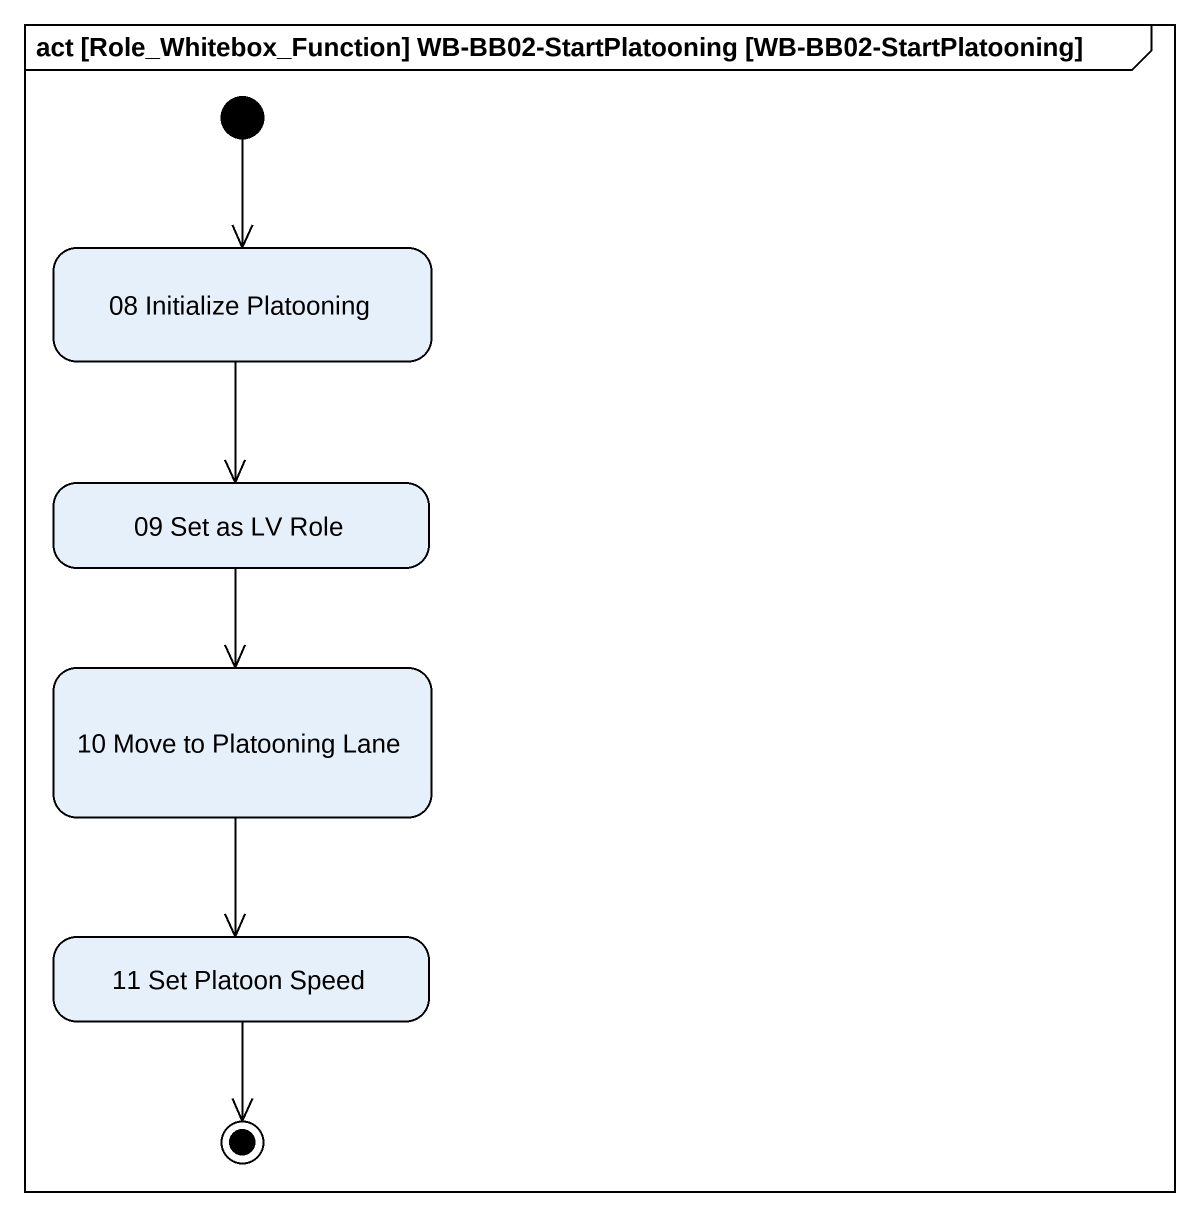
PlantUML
@startuml
mainframe act [Role_Whitebox_Function] WB-BB02-StartPlatooning [WB-BB02-StartPlatooning]
hide empty description
state "08 Initialize Platooning" as s08_Initialize_Platooning
state "09 Set as LV Role" as s09_Set_as_LV_Role
state "10 Move to Platooning Lane" as s10_Move_to_Platooning_Lane
state "11 Set Platoon Speed" as s11_Set_Platoon_Speed
[*] --> s08_Initialize_Platooning
s08_Initialize_Platooning --> s09_Set_as_LV_Role
s09_Set_as_LV_Role --> s10_Move_to_Platooning_Lane
s10_Move_to_Platooning_Lane --> s11_Set_Platoon_Speed
s11_Set_Platoon_Speed --> [*]
@enduml
